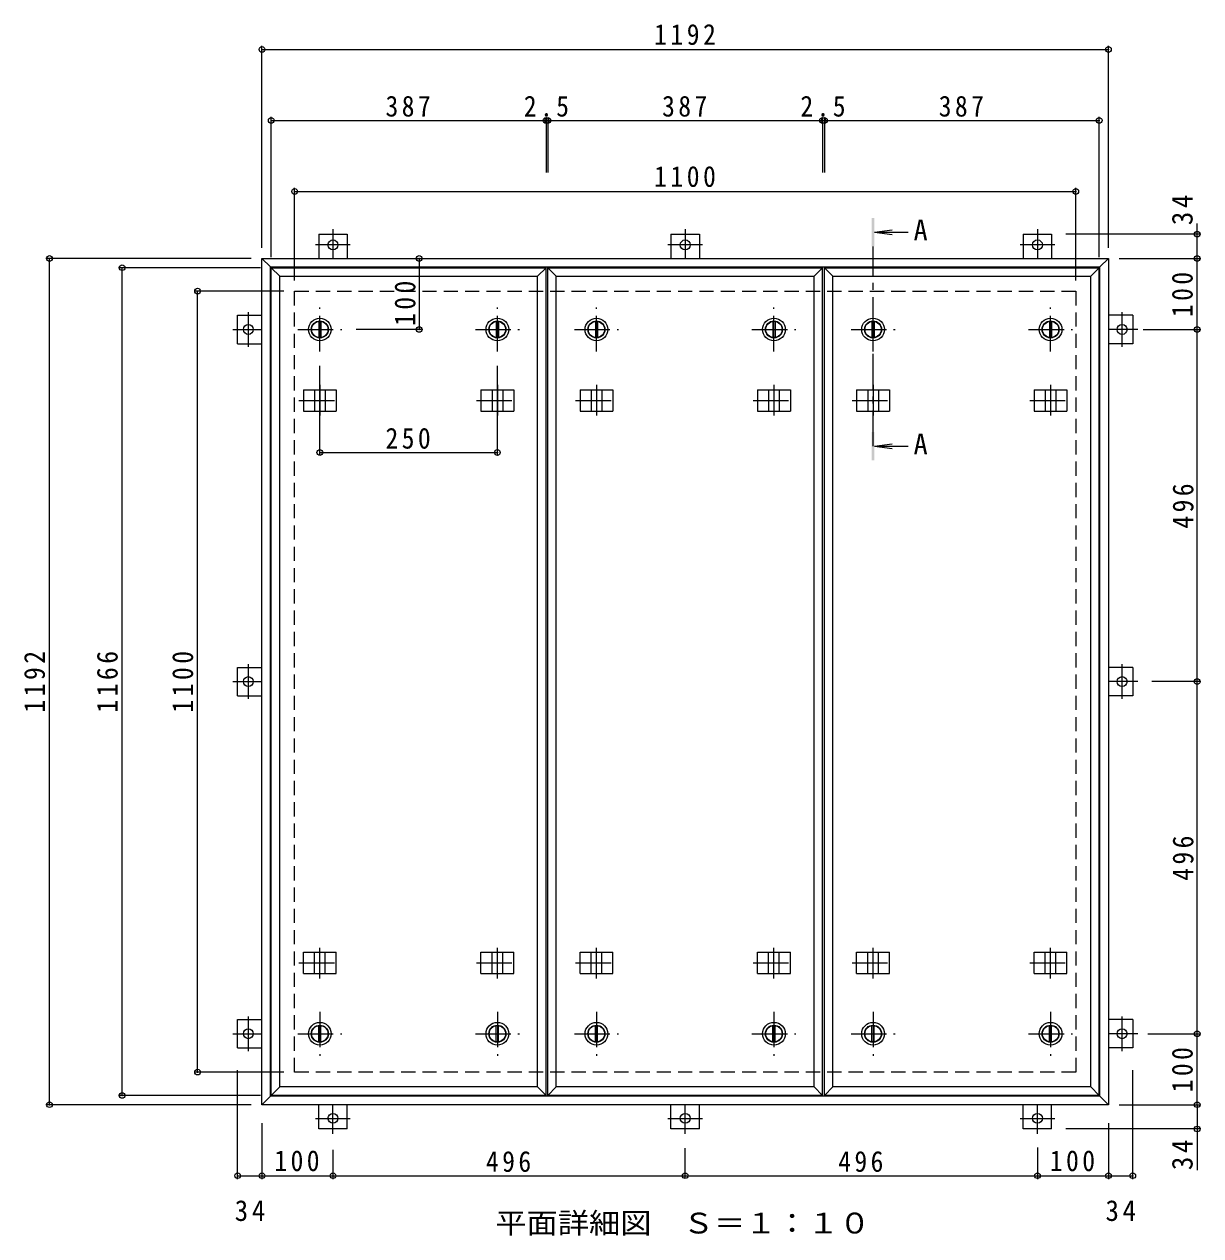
# Model space of a CAD drawing. Units: millimetres at full size, sheet at 1:10. Extents: x -2570 to 2395, y -1962 to 1415.
# Drawn here: x -2012 to -356, y -292 to 1415 of the extents above; entities that cross this region are included whole.
import ezdxf
from ezdxf.enums import TextEntityAlignment as Align

# ---------------------------------------------------------------- set-up
doc = ezdxf.new("R2010")
doc.units = ezdxf.units.MM
doc.header["$LTSCALE"] = 10
doc.header["$PDMODE"] = 32
doc.header["$PDSIZE"] = 8
doc.linetypes.add('CHAIN1', pattern=[8, 5, -1, 1, -1])
doc.linetypes.add('DASHED2', pattern=[3, 2, -1])
for name, color, linetype, lineweight in [('0-1_躯体', 2, 'DASHED2', 9), ('0-2_仕上', 3, 'Continuous', 9), ('0-3_建具', 4, 'Continuous', 9), ('0-5_寸法', 4, 'Continuous', 9), ('0-C', 2, 'Continuous', 9), ('0-E', 3, 'Continuous', 9), ('0-F', 7, 'Continuous', 9)]:
    doc.layers.add(name, color=color, linetype=linetype, lineweight=lineweight)
doc.styles.add('ＭＳ ゴシック', font='')
doc.styles.get('ＭＳ ゴシック').set_extended_font_data('MS Gothic')

msp = doc.modelspace()

# ---------------------------------------------------------------- linework, layer by layer
at = {"layer": '0-1_躯体'}
for p, q in [((-1631.71, 1039.1), (-531.71, 1039.1)), ((-1631.71, -60.9), (-1631.71, 1039.1)), ((-531.71, 1039.1), (-531.71, -60.9)), ((-531.71, -60.9), (-1631.71, -60.9))]:
    msp.add_line(p, q, dxfattribs=at)
at = {"layer": '0-2_仕上'}
for p, q in [((-1664.71, 1072.1), (-1277.71, 1072.1)), ((-1664.71, -93.9), (-1664.71, 1072.1)), ((-1652.71, -81.9), (-1652.71, 1060.1)), ((-1289.71, 1060.1), (-1277.71, 1072.1)), ((-1289.71, -81.9), (-1289.71, 1060.1)), ((-1277.71, -93.9), (-1277.71, 1072.1)), ((-1275.21, 1072.1), (-888.21, 1072.1)), ((-1275.21, -93.9), (-1275.21, 1072.1)), ((-1263.21, -81.9), (-1263.21, 1060.1)), ((-900.21, 1060.1), (-888.21, 1072.1)), ((-900.21, -81.9), (-900.21, 1060.1)), ((-888.21, -93.9), (-888.21, 1072.1)), ((-885.71, 1072.1), (-498.71, 1072.1)), ((-885.71, -93.9), (-885.71, 1072.1)), ((-873.71, -81.9), (-873.71, 1060.1)), ((-510.71, 1060.1), (-498.71, 1072.1)), ((-510.71, -81.9), (-510.71, 1060.1)), ((-498.71, -93.9), (-498.71, 1072.1)), ((-1664.71, -93.9), (-1652.71, -81.9)), ((-1289.71, -81.9), (-1652.71, -81.9)), ((-1277.71, -93.9), (-1289.71, -81.9)), ((-1275.21, -93.9), (-1263.21, -81.9)), ((-900.21, -81.9), (-1263.21, -81.9)), ((-888.21, -93.9), (-900.21, -81.9)), ((-885.71, -93.9), (-873.71, -81.9)), ((-510.71, -81.9), (-873.71, -81.9)), ((-498.71, -93.9), (-510.71, -81.9)), ((-1277.71, -93.9), (-1664.71, -93.9)), ((-888.21, -93.9), (-1275.21, -93.9)), ((-498.71, -93.9), (-885.71, -93.9))]:
    msp.add_line(p, q, dxfattribs=at)
for points in [[(-1664.71, 1072.1), (-1652.71, 1060.1), (-1289.71, 1060.1)], [(-1275.21, 1072.1), (-1263.21, 1060.1), (-900.21, 1060.1)], [(-885.71, 1072.1), (-873.71, 1060.1), (-510.71, 1060.1)]]:
    msp.add_lwpolyline(points, dxfattribs=at)
at = {"layer": '0-3_建具', "color": 2}
for p, q in [((-1677.71, 1085.1), (-1665.71, 1073.1)), ((-1677.71, 1085.1), (-485.71, 1085.1)), ((-1677.71, -106.9), (-1677.71, 1085.1)), ((-497.71, 1073.1), (-485.71, 1085.1)), ((-485.71, 1085.1), (-485.71, -106.9)), ((-1665.71, 1073.1), (-497.71, 1073.1)), ((-1665.71, -94.9), (-1665.71, 1073.1)), ((-497.71, -94.9), (-497.71, 1073.1)), ((-1665.71, -94.9), (-1677.71, -106.9)), ((-497.71, -94.9), (-1665.71, -94.9)), ((-497.71, -94.9), (-485.71, -106.9)), ((-485.71, -106.9), (-1677.71, -106.9))]:
    msp.add_line(p, q, dxfattribs=at)
at = {"layer": '0-3_建具', "linetype": 'CHAIN1'}
for p, q in [((-1596.21, 907.22), (-1596.21, 863.98)), ((-1346.21, 907.22), (-1346.21, 863.98)), ((-1206.71, 907.22), (-1206.71, 863.98)), ((-956.71, 907.22), (-956.71, 863.98)), ((-817.21, 907.22), (-817.21, 863.98)), ((-567.21, 907.22), (-567.21, 863.98)), ((-1625.62, 885.1), (-1566.8, 885.1)), ((-1375.62, 885.1), (-1316.8, 885.1)), ((-1236.12, 885.1), (-1177.3, 885.1)), ((-986.12, 885.1), (-927.3, 885.1)), ((-846.62, 885.1), (-787.8, 885.1)), ((-596.62, 885.1), (-537.8, 885.1)), ((-1596.21, 70.98), (-1596.21, 114.22)), ((-1346.21, 70.98), (-1346.21, 114.22)), ((-1206.71, 70.98), (-1206.71, 114.22)), ((-956.71, 70.98), (-956.71, 114.22)), ((-817.21, 70.98), (-817.21, 114.22)), ((-567.21, 70.98), (-567.21, 114.22)), ((-1625.62, 93.1), (-1566.8, 93.1)), ((-1375.62, 93.1), (-1316.8, 93.1)), ((-1236.12, 93.1), (-1177.3, 93.1)), ((-986.12, 93.1), (-927.3, 93.1)), ((-846.62, 93.1), (-787.8, 93.1)), ((-596.62, 93.1), (-537.8, 93.1))]:
    msp.add_line(p, q, dxfattribs=at)
at = {"layer": '0-3_建具'}
for p, q in [((-1619.3, 900.1), (-1619.3, 870.1)), ((-1619.3, 900.1), (-1573.12, 900.1)), ((-1603.71, 900.1), (-1603.71, 870.1)), ((-1588.71, 900.1), (-1588.71, 870.1)), ((-1573.12, 900.1), (-1573.12, 870.1)), ((-1369.3, 900.1), (-1369.3, 870.1)), ((-1369.3, 900.1), (-1323.12, 900.1)), ((-1353.71, 900.1), (-1353.71, 870.1)), ((-1338.71, 900.1), (-1338.71, 870.1)), ((-1323.12, 900.1), (-1323.12, 870.1)), ((-1229.8, 900.1), (-1229.8, 870.1)), ((-1229.8, 900.1), (-1183.62, 900.1)), ((-1214.21, 900.1), (-1214.21, 870.1)), ((-1199.21, 900.1), (-1199.21, 870.1)), ((-1183.62, 900.1), (-1183.62, 870.1)), ((-979.8, 900.1), (-979.8, 870.1)), ((-979.8, 900.1), (-933.62, 900.1)), ((-964.21, 900.1), (-964.21, 870.1)), ((-949.21, 900.1), (-949.21, 870.1)), ((-933.62, 900.1), (-933.62, 870.1)), ((-840.3, 900.1), (-840.3, 870.1)), ((-840.3, 900.1), (-794.12, 900.1)), ((-824.71, 900.1), (-824.71, 870.1)), ((-809.71, 900.1), (-809.71, 870.1)), ((-794.12, 900.1), (-794.12, 870.1)), ((-590.3, 900.1), (-590.3, 870.1)), ((-590.3, 900.1), (-544.12, 900.1)), ((-574.71, 900.1), (-574.71, 870.1)), ((-559.71, 900.1), (-559.71, 870.1)), ((-544.12, 900.1), (-544.12, 870.1)), ((-1619.3, 870.1), (-1573.12, 870.1)), ((-1369.3, 870.1), (-1323.12, 870.1)), ((-1229.8, 870.1), (-1183.62, 870.1)), ((-979.8, 870.1), (-933.62, 870.1)), ((-840.3, 870.1), (-794.12, 870.1)), ((-590.3, 870.1), (-544.12, 870.1)), ((-1619.3, 78.1), (-1619.3, 108.1)), ((-1619.3, 108.1), (-1573.12, 108.1)), ((-1603.71, 78.1), (-1603.71, 108.1)), ((-1588.71, 78.1), (-1588.71, 108.1)), ((-1573.12, 78.1), (-1573.12, 108.1)), ((-1369.3, 78.1), (-1369.3, 108.1)), ((-1369.3, 108.1), (-1323.12, 108.1)), ((-1353.71, 78.1), (-1353.71, 108.1)), ((-1338.71, 78.1), (-1338.71, 108.1)), ((-1323.12, 78.1), (-1323.12, 108.1)), ((-1229.8, 78.1), (-1229.8, 108.1)), ((-1229.8, 108.1), (-1183.62, 108.1)), ((-1214.21, 78.1), (-1214.21, 108.1)), ((-1199.21, 78.1), (-1199.21, 108.1)), ((-1183.62, 78.1), (-1183.62, 108.1)), ((-979.8, 78.1), (-979.8, 108.1)), ((-979.8, 108.1), (-933.62, 108.1)), ((-964.21, 78.1), (-964.21, 108.1)), ((-949.21, 78.1), (-949.21, 108.1)), ((-933.62, 78.1), (-933.62, 108.1)), ((-840.3, 78.1), (-840.3, 108.1)), ((-840.3, 108.1), (-794.12, 108.1)), ((-824.71, 78.1), (-824.71, 108.1)), ((-809.71, 78.1), (-809.71, 108.1)), ((-794.12, 78.1), (-794.12, 108.1)), ((-590.3, 78.1), (-590.3, 108.1)), ((-590.3, 108.1), (-544.12, 108.1)), ((-574.71, 78.1), (-574.71, 108.1)), ((-559.71, 78.1), (-559.71, 108.1)), ((-544.12, 78.1), (-544.12, 108.1)), ((-1619.3, 78.1), (-1573.12, 78.1)), ((-1369.3, 78.1), (-1323.12, 78.1)), ((-1229.8, 78.1), (-1183.62, 78.1)), ((-979.8, 78.1), (-933.62, 78.1)), ((-840.3, 78.1), (-794.12, 78.1)), ((-590.3, 78.1), (-544.12, 78.1))]:
    msp.add_line(p, q, dxfattribs=at)
at = {"layer": '0-5_寸法'}
for p, q in [((-815.21, 1122.08), (-790.42, 1125.34)), ((-815.21, 1122.08), (-790.42, 1118.81)), ((-815.21, 1122.08), (-767.74, 1122.08)), ((-815.21, 820.79), (-790.42, 824.06)), ((-815.21, 820.79), (-790.42, 817.53)), ((-815.21, 820.79), (-767.74, 820.79))]:
    msp.add_line(p, q, dxfattribs=at)
at = {"layer": '0-5_寸法', "linetype": 'CHAIN1'}
msp.add_line((-817.21, 820.79), (-817.21, 1102.08), dxfattribs=at)
at = {"layer": '0-5_寸法'}
for points in [[(-815.21, 1142.08), (-819.21, 1142.08), (-815.21, 1102.08), (-819.21, 1102.08)], [(-815.21, 800.79), (-819.21, 800.79), (-815.21, 840.79), (-819.21, 840.79)]]:
    msp.add_solid(points, dxfattribs=at)
at = {"layer": '0-C', "linetype": 'CHAIN1'}
for p, q in [((-1596.21, 954.1), (-1596.21, 1016.1)), ((-1346.21, 954.1), (-1346.21, 1016.1)), ((-1206.71, 954.1), (-1206.71, 1016.1)), ((-956.71, 954.1), (-956.71, 1016.1)), ((-817.21, 954.1), (-817.21, 1016.1)), ((-567.21, 954.1), (-567.21, 1016.1)), ((-1627.21, 985.1), (-1565.21, 985.1)), ((-1377.21, 985.1), (-1315.21, 985.1)), ((-1237.71, 985.1), (-1175.71, 985.1)), ((-987.71, 985.1), (-925.71, 985.1)), ((-848.21, 985.1), (-786.21, 985.1)), ((-598.21, 985.1), (-536.21, 985.1)), ((-1596.21, 24.1), (-1596.21, -37.9)), ((-1346.21, 24.1), (-1346.21, -37.9)), ((-1206.71, 24.1), (-1206.71, -37.9)), ((-956.71, 24.1), (-956.71, -37.9)), ((-817.21, 24.1), (-817.21, -37.9)), ((-567.21, 24.1), (-567.21, -37.9)), ((-1627.21, -6.9), (-1565.21, -6.9)), ((-1377.21, -6.9), (-1315.21, -6.9)), ((-1237.71, -6.9), (-1175.71, -6.9)), ((-987.71, -6.9), (-925.71, -6.9)), ((-848.21, -6.9), (-786.21, -6.9)), ((-598.21, -6.9), (-536.21, -6.9))]:
    msp.add_line(p, q, dxfattribs=at)
at = {"layer": '0-C'}
for p, q in [((-1597.71, 996.5), (-1597.71, 973.7)), ((-1594.71, 996.5), (-1594.71, 973.7)), ((-1347.71, 996.5), (-1347.71, 973.7)), ((-1344.71, 996.5), (-1344.71, 973.7)), ((-1208.21, 996.5), (-1208.21, 973.7)), ((-1205.21, 996.5), (-1205.21, 973.7)), ((-958.21, 996.5), (-958.21, 973.7)), ((-955.21, 996.5), (-955.21, 973.7)), ((-818.71, 996.5), (-818.71, 973.7)), ((-815.71, 996.5), (-815.71, 973.7)), ((-568.71, 996.5), (-568.71, 973.7)), ((-565.71, 996.5), (-565.71, 973.7)), ((-1597.71, -18.3), (-1597.71, 4.5)), ((-1594.71, -18.3), (-1594.71, 4.5)), ((-1347.71, -18.3), (-1347.71, 4.5)), ((-1344.71, -18.3), (-1344.71, 4.5)), ((-1208.21, -18.3), (-1208.21, 4.5)), ((-1205.21, -18.3), (-1205.21, 4.5)), ((-958.21, -18.3), (-958.21, 4.5)), ((-955.21, -18.3), (-955.21, 4.5)), ((-818.71, -18.3), (-818.71, 4.5)), ((-815.71, -18.3), (-815.71, 4.5)), ((-568.71, -18.3), (-568.71, 4.5)), ((-565.71, -18.3), (-565.71, 4.5))]:
    msp.add_line(p, q, dxfattribs=at)
for centre, radius in [((-1596.21, 985.1), 16), ((-1596.21, 985.1), 12), ((-1596.21, 985.1), 11.5), ((-1346.21, 985.1), 16), ((-1346.21, 985.1), 12), ((-1346.21, 985.1), 11.5), ((-1206.71, 985.1), 16), ((-1206.71, 985.1), 12), ((-1206.71, 985.1), 11.5), ((-956.71, 985.1), 16), ((-956.71, 985.1), 12), ((-956.71, 985.1), 11.5), ((-817.21, 985.1), 16), ((-817.21, 985.1), 12), ((-817.21, 985.1), 11.5), ((-567.21, 985.1), 16), ((-567.21, 985.1), 12), ((-567.21, 985.1), 11.5), ((-1596.21, -6.9), 16), ((-1596.21, -6.9), 12), ((-1596.21, -6.9), 11.5), ((-1346.21, -6.9), 16), ((-1346.21, -6.9), 12), ((-1346.21, -6.9), 11.5), ((-1206.71, -6.9), 16), ((-1206.71, -6.9), 12), ((-1206.71, -6.9), 11.5), ((-956.71, -6.9), 16), ((-956.71, -6.9), 12), ((-956.71, -6.9), 11.5), ((-817.21, -6.9), 16), ((-817.21, -6.9), 12), ((-817.21, -6.9), 11.5), ((-567.21, -6.9), 16), ((-567.21, -6.9), 12), ((-567.21, -6.9), 11.5)]:
    msp.add_circle(centre, radius, dxfattribs=at)
at = {"layer": '0-E'}
for p, q in [((-1597.71, 1119.3), (-1557.71, 1119.3)), ((-1597.71, 1119.3), (-1597.71, 1085.1)), ((-1557.71, 1119.3), (-1557.71, 1085.1)), ((-1101.71, 1119.3), (-1061.71, 1119.3)), ((-1101.71, 1119.3), (-1101.71, 1085.1)), ((-1061.71, 1119.3), (-1061.71, 1085.1)), ((-605.71, 1119.3), (-565.71, 1119.3)), ((-605.71, 1119.3), (-605.71, 1085.1)), ((-565.71, 1119.3), (-565.71, 1085.1)), ((-1711.91, 965.1), (-1711.91, 1005.1)), ((-1711.91, 1005.1), (-1677.71, 1005.1)), ((-451.51, 1005.1), (-485.71, 1005.1)), ((-451.51, 1005.1), (-451.51, 965.1)), ((-1711.91, 965.1), (-1677.71, 965.1)), ((-451.51, 965.1), (-485.71, 965.1)), ((-1711.91, 469.1), (-1711.91, 509.1)), ((-1711.91, 509.1), (-1677.71, 509.1)), ((-451.51, 509.1), (-485.71, 509.1)), ((-451.51, 509.1), (-451.51, 469.1)), ((-1711.91, 469.1), (-1677.71, 469.1)), ((-451.51, 469.1), (-485.71, 469.1)), ((-1711.91, -26.9), (-1711.91, 13.1)), ((-1711.91, 13.1), (-1677.71, 13.1)), ((-451.51, 13.1), (-485.71, 13.1)), ((-451.51, 13.1), (-451.51, -26.9)), ((-1711.91, -26.9), (-1677.71, -26.9)), ((-451.51, -26.9), (-485.71, -26.9)), ((-1597.71, -141.1), (-1597.71, -106.9)), ((-1557.71, -141.1), (-1557.71, -106.9)), ((-1101.71, -141.1), (-1101.71, -106.9)), ((-1061.71, -141.1), (-1061.71, -106.9)), ((-605.71, -141.1), (-605.71, -106.9)), ((-565.71, -141.1), (-565.71, -106.9)), ((-1557.71, -141.1), (-1597.71, -141.1)), ((-1061.71, -141.1), (-1101.71, -141.1)), ((-565.71, -141.1), (-605.71, -141.1))]:
    msp.add_line(p, q, dxfattribs=at)
at = {"layer": '0-E', "linetype": 'CHAIN1'}
for p, q in [((-1577.71, 1126.27), (-1577.71, 1085.1)), ((-1081.71, 1126.27), (-1081.71, 1085.1)), ((-585.71, 1126.27), (-585.71, 1085.1)), ((-1553.33, 1104.3), (-1602.08, 1104.3)), ((-1057.33, 1104.3), (-1106.08, 1104.3)), ((-561.33, 1104.3), (-610.08, 1104.3)), ((-1696.91, 1009.48), (-1696.91, 960.72)), ((-466.51, 960.72), (-466.51, 1009.48)), ((-1718.88, 985.1), (-1677.71, 985.1)), ((-444.53, 985.1), (-485.71, 985.1)), ((-1696.91, 513.48), (-1696.91, 464.72)), ((-466.51, 464.72), (-466.51, 513.48)), ((-1718.88, 489.1), (-1677.71, 489.1)), ((-444.53, 489.1), (-485.71, 489.1)), ((-1696.91, 17.48), (-1696.91, -31.28)), ((-466.51, -31.28), (-466.51, 17.48)), ((-1718.88, -6.9), (-1677.71, -6.9)), ((-444.53, -6.9), (-485.71, -6.9)), ((-1577.71, -148.07), (-1577.71, -106.9)), ((-1081.71, -148.07), (-1081.71, -106.9)), ((-585.71, -148.07), (-585.71, -106.9)), ((-1602.08, -126.1), (-1553.33, -126.1)), ((-1106.08, -126.1), (-1057.33, -126.1)), ((-610.08, -126.1), (-561.33, -126.1))]:
    msp.add_line(p, q, dxfattribs=at)
at = {"layer": '0-E'}
for centre in [(-1577.71, 1104.3), (-1081.71, 1104.3), (-585.71, 1104.3), (-1696.91, 985.1), (-466.51, 985.1), (-1696.91, 489.1), (-466.51, 489.1), (-1696.91, -6.9), (-466.51, -6.9), (-1577.71, -126.1), (-1081.71, -126.1), (-585.71, -126.1)]:
    msp.add_circle(centre, 7, dxfattribs=at)
at = {"layer": '0-F'}
for p, q in [((-1677.71, 1100.1), (-1677.71, 1384.57)), ((-485.71, 1100.1), (-485.71, 1384.57)), ((-1677.71, 1379.57), (-485.71, 1379.57)), ((-1664.71, 1087.1), (-1664.71, 1284.57)), ((-1277.71, 1282.57), (-1277.71, 1206.16)), ((-1275.21, 1282.57), (-1275.21, 1206.16)), ((-888.21, 1282.57), (-888.21, 1206.16)), ((-885.71, 1282.57), (-885.71, 1206.16)), ((-498.71, 1087.1), (-498.71, 1284.57)), ((-1664.71, 1279.57), (-1277.71, 1279.57)), ((-1277.71, 1279.57), (-1275.21, 1279.57)), ((-1275.21, 1279.57), (-888.21, 1279.57)), ((-888.21, 1279.57), (-885.71, 1279.57)), ((-885.71, 1279.57), (-498.71, 1279.57)), ((-1631.71, 1054.1), (-1631.71, 1184.57)), ((-1631.71, 1179.57), (-531.71, 1179.57)), ((-531.71, 1054.1), (-531.71, 1184.57)), ((-360.72, 1119.3), (-360.72, 1134.48)), ((-355.72, 1119.3), (-545.71, 1119.3)), ((-360.72, 1085.1), (-360.72, 1119.3)), ((-1692.71, 1085.1), (-1981.96, 1085.1)), ((-1976.96, -106.9), (-1976.96, 1085.1)), ((-1456.28, 1085.1), (-1456.28, 985.1)), ((-470.71, 1085.1), (-355.72, 1085.1)), ((-360.72, 985.1), (-360.72, 1085.1)), ((-1679.71, 1072.1), (-1879.5, 1072.1)), ((-1874.5, -93.9), (-1874.5, 1072.1)), ((-1646.71, 1039.1), (-1773.33, 1039.1)), ((-1768.33, -60.9), (-1768.33, 1039.1)), ((-1453.28, 985.1), (-1545.21, 985.1)), ((-436.78, 985.1), (-355.72, 985.1)), ((-360.72, 489.1), (-360.72, 985.1)), ((-1596.21, 808.8), (-1596.21, 934.1)), ((-1346.21, 808.8), (-1346.21, 934.1)), ((-1596.21, 811.8), (-1346.21, 811.8)), ((-357.72, 489.1), (-424.53, 489.1)), ((-360.72, -6.9), (-360.72, 489.1)), ((-430.19, -6.9), (-355.72, -6.9)), ((-360.72, -106.9), (-360.72, -6.9)), ((-1646.71, -60.9), (-1773.33, -60.9)), ((-1711.91, -211.9), (-1711.91, -58.11)), ((-451.51, -211.9), (-451.51, -58.11)), ((-1679.71, -93.9), (-1879.5, -93.9)), ((-1692.71, -106.9), (-1981.96, -106.9)), ((-470.71, -106.9), (-355.72, -106.9)), ((-360.72, -106.9), (-360.72, -141.1)), ((-1677.71, -133.11), (-1677.71, -211.9)), ((-485.71, -133.11), (-485.7, -211.9)), ((-355.72, -141.1), (-545.71, -141.1)), ((-360.72, -141.1), (-360.72, -199.05)), ((-1577.71, -170.41), (-1577.71, -211.9)), ((-1081.71, -209.9), (-1081.71, -168.07)), ((-585.71, -167.04), (-585.7, -211.9)), ((-1711.91, -206.9), (-1677.71, -206.9)), ((-1677.71, -206.9), (-1577.71, -206.9)), ((-1577.71, -206.9), (-1081.71, -206.9)), ((-1081.71, -206.9), (-585.7, -206.9)), ((-585.7, -206.9), (-485.7, -206.9)), ((-485.7, -206.9), (-451.51, -206.9))]:
    msp.add_line(p, q, dxfattribs=at)
for p in [(-1677.71, 1379.57), (-485.71, 1379.57), (-1664.71, 1279.57), (-1277.71, 1279.57), (-1275.21, 1279.57), (-888.21, 1279.57), (-885.71, 1279.57), (-498.71, 1279.57), (-1631.71, 1179.57), (-531.71, 1179.57), (-360.72, 1119.3), (-1976.96, 1085.1), (-1874.5, 1072.1), (-1456.28, 1085.1), (-360.72, 1085.1), (-1768.33, 1039.1), (-1456.28, 985.1), (-360.72, 985.1), (-1596.21, 811.8), (-1346.21, 811.8), (-360.72, 489.1), (-360.72, -6.9), (-1768.33, -60.9), (-1874.5, -93.9), (-1976.96, -106.9), (-360.72, -106.9), (-360.72, -141.1), (-1711.91, -206.9), (-1677.71, -206.9), (-1577.71, -206.9), (-1081.71, -206.9), (-585.7, -206.9), (-485.7, -206.9), (-451.51, -206.9)]:
    msp.add_point(p, dxfattribs=at)

# ---------------------------------------------------------------- texts
at = {"layer": '0-5_寸法', "color": 2, "style": 'ＭＳ ゴシック'}
for p in [(-760.18, 1101.68), (-760.18, 800.4)]:
    msp.add_text('A', height=29.33, dxfattribs=at).set_placement(p, align=Align.BOTTOM_LEFT)
at = {"layer": '0-5_寸法', "color": 2, "style": 'ＭＳ ゴシック', "width": 1.1}
msp.add_text('平面詳細図\u3000Ｓ＝１：１０', height=29.33, dxfattribs=at).set_placement((-1349.21, -297.1), align=Align.BOTTOM_LEFT)
at = {"layer": '0-F', "color": 2, "char_height": 29.33, "attachment_point": 7, "style": 'ＭＳ ゴシック'}
for s, insert in [('\\T1.28;\\W0.9;1192', (-1125.46, 1385.57)), ('\\T1.27;\\W0.9;2.5', (-1308.96, 1284.57)), ('\\T1.27;\\W0.9;2.5', (-919.46, 1284.57)), ('\\T1.27;\\W0.9;387', (-1503.71, 1284.57)), ('\\T1.27;\\W0.9;387', (-1114.21, 1284.57)), ('\\T1.27;\\W0.9;387', (-724.71, 1284.57)), ('\\T1.28;\\W0.9;1100', (-1125.46, 1185.57)), ('\\T1.27;\\W0.9;250', (-1503.71, 816.8)), ('\\T1.27;\\W0.9;100', (-1660.21, -200.9)), ('\\T1.27;\\W0.9;496', (-1362.21, -201.9)), ('\\T1.27;\\W0.9;496', (-866.21, -201.9)), ('\\T1.27;\\W0.9;100', (-568.2, -200.9)), ('\\T1.27;\\W0.95;34', (-1716.06, -271.12)), ('\\T1.27;\\W0.95;34', (-489.86, -271.12))]:
    msp.add_mtext(s, dxfattribs=dict(at, insert=insert))
at = {"layer": '0-F', "color": 2, "char_height": 29.33, "attachment_point": 7, "rotation": 90, "style": 'ＭＳ ゴシック'}
for s, insert in [('\\T1.27;\\W0.95;34', (-366.72, 1131.98)), ('\\T1.27;\\W0.9;100', (-366.72, 1002.6)), ('\\T1.27;\\W0.9;100', (-1461.28, 990.19)), ('\\T1.27;\\W0.9;496', (-365.72, 704.6)), ('\\T1.28;\\W0.9;1192', (-1982.96, 445.35)), ('\\T1.28;\\W0.9;1166', (-1880.5, 445.35)), ('\\T1.28;\\W0.9;1100', (-1774.33, 445.35)), ('\\T1.27;\\W0.9;496', (-365.72, 208.6)), ('\\T1.27;\\W0.9;100', (-366.72, -89.4)), ('\\T1.27;\\W0.95;34', (-366.72, -199.05))]:
    msp.add_mtext(s, dxfattribs=dict(at, insert=insert))

doc.saveas('drawing.dxf')
